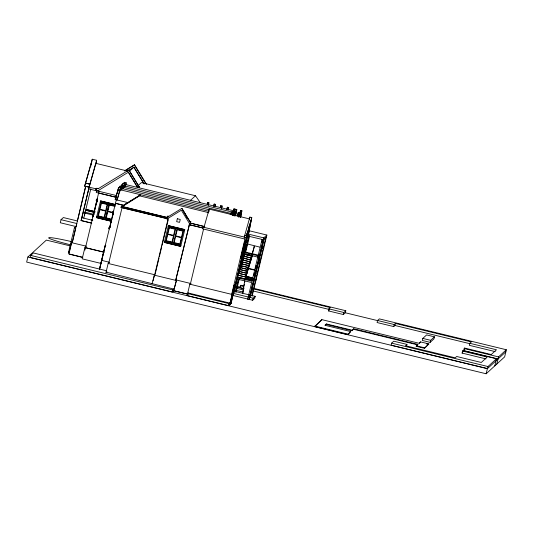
<?xml version="1.0" encoding="UTF-8"?>
<svg xmlns="http://www.w3.org/2000/svg" width="533" height="533" viewBox="0 0 533 533"><rect width="100%" height="100%" fill="white"/><g stroke="black" fill="none" stroke-linecap="round" stroke-linejoin="round"><path stroke-width="0.8" d="M263.435 248.138L263.855 248.018L263.509 248.298M84.407 215.452L84.534 214.926L84.421 215.412M262.376 247.912L262.409 247.825M245.84 278.932L247.172 270.851L245.113 278.906L237.625 277.087M251.716 290.445L252.642 284.789M242.562 293.676L244.667 281.018M90.777 166.256L91.383 163.085M91.669 162.392L92.269 159.227L96.626 160.286L95.873 164.237M117.44 193.093L118.026 190.028M117.873 191.307L118.599 187.476L120.505 187.936L119.772 191.767M119.718 187.716L120.012 186.184L121.91 186.65L121.471 188.949M120.984 187.196L121.424 184.898L123.323 185.357L122.883 187.656M122.55 185.131L122.843 183.599L124.742 184.065L124.302 186.357M123.962 183.845L124.256 182.313L126.154 182.772L125.568 185.837M125.435 186.09L125.728 184.558L125.275 186.137M207.417 203.313L207.584 202.427L208.903 202.753L208.443 205.185M249.444 218.896L209.156 209.109L208.423 212.92L208.703 212.667L139.473 195.838L122.31 206.544L167.875 217.624M214.013 204.919L214.186 204.032L215.505 204.352L215.039 206.784M220.615 206.518L220.782 205.638L222.101 205.958L221.635 208.39M227.211 208.123L227.384 207.244L228.704 207.564L228.237 209.995M230.369 214.612L230.662 213.08L232.568 213.54L232.275 215.072M231.782 213.327L232.075 211.794L233.974 212.254L233.387 215.319M233.201 212.027L233.494 210.495L235.393 210.955L234.513 215.552M233.814 209.729L233.98 208.843L235.3 209.163M233.254 215.572L233.547 214.039L233.101 215.618M234.613 210.735L234.906 209.203L236.805 209.669L235.633 215.798M234.38 215.805L234.966 212.747L234.074 215.898M237.591 215.912L238.218 212.607L239.537 212.927L238.764 216.978M238.784 216.405L239.09 214.792L238.651 216.358M239.823 213.926L240.13 212.314M239.95 213.753L240.576 210.448L241.902 210.768L240.656 217.257M240.523 217.477L241.449 212.634L240.117 217.331M249.411 219.556L249.877 217.111L251.776 217.571L248.231 235.666L248.658 233.88M249.417 224.866L247.392 235.459L231.135 303.177L229.976 304.27L231.129 303.044L229.756 303.91M248.231 235.666L251.349 219.363L246.126 237.585L247.445 232.281L246.546 236.026M81.816 217.671L81.909 217.331L81.816 217.671L92.802 220.395M247.712 244.061L260.091 247.179M92.469 217.397L92.495 217.364M70.603 245.999L46.351 240.103L27.876 256.993L26.65 262.089L486.156 373.773L504.638 356.89L506.35 349.755L379.343 318.887L377.577 320.5L377.084 322.538L393.714 326.576L394.92 325.476L395.406 323.438L471.339 341.9L469.813 343.292L469.32 345.331L495.177 351.613M106.573 270.777L33.392 252.962L30.721 255.407L30.228 257.446L172.146 291.937L173.538 290.665M61.028 219.689L60.289 222.754L76.099 226.585L76.832 223.527L61.028 219.689L63.36 217.557L77.591 221.008M68.357 253.002L74.393 227.844L76.139 226.245M127.7 171.086L95.893 163.358L89.131 187.17L84.647 186.224L92.269 159.227M69.33 254.114L82.855 257.406L68.764 253.921L71.469 242.648L72.261 242.568L85.613 186.31L96.673 189.002M69.19 252.902L71.702 242.435M72.321 242.315L75.719 228.171L74.393 227.844M77.798 219.543L79.697 211.628M79.91 210.748L84.487 191.66M84.68 190.867L85.626 186.91M89.004 187.283L96.626 160.286M81.109 220.589L83.061 212.62L81.109 220.589L91.696 223.16M93.008 215.099L93.275 214.173L83.221 211.794L89.131 187.17M88.804 188.709L83.221 211.794M94.914 212.467L85.686 210.229L83.781 218.144M94.914 211.601L85.84 209.396L90.857 188.689M116.76 195.631L95.94 190.574C94.434 186.157 101.65 189.835 96.48 188.342M96.566 188.262L95.94 190.574M96.666 190.754L96.246 192.493L116.307 197.37M85.853 246.699L84.9 247.565L82.189 258.845L101.343 263.502M92.569 215.479L92.356 216.358L93.242 216.571L97.253 199.862L96.366 199.648L96.16 200.528L96.819 200.688L93.228 215.638L92.569 215.479L93.535 214.592M84.914 250.09L99.038 191.234M97.126 199.642L97.339 198.762L96.366 199.648M96.633 203.166L97.219 200.741M111.27 221.275L96.466 217.677L100.53 200.914L115.335 204.519M97.806 216.298L101.117 202.553L107.739 204.159L104.441 217.897L97.819 216.291M111.597 219.636L105.694 218.217L108.992 204.479L114.895 205.898M105.707 218.204L109.005 204.465M139.473 195.838L140.679 194.732L128.053 202.613L115.201 199.562L118.599 187.476M110.384 227.091L109.725 226.931L108.539 228.69L109.432 228.91L113.249 212.993M113.522 211.101L112.556 211.981L112.343 212.86L113.003 213.027M99.338 269.698L105.194 245.24L105.827 245.393M99.444 269.578L116.327 199.762M99.558 269.498L105.174 246.086M110.224 226.072L110.684 224.386M110.997 222.841L111.577 220.415M112.55 216.378L113.322 213.147L113.156 213.56M120.505 187.936L117.1 200.028L120.072 189.721M121.304 206.371L167.668 217.637L167.409 218.737L121.038 207.464L121.304 206.371L122.643 205.138L115.361 203.373M105.947 272.649L108.152 263.455L109.438 262.283L101.676 260.364M108.625 263.542L122.044 207.643L167.462 218.683L167.056 219.056L168.008 219.283L154.59 275.181L154.996 274.815L108.152 263.455M190.594 283.496L189.841 284.189L187.103 295.575L228.457 305.629L229.51 305.176L229.976 304.749L232.555 294.029L231.668 294.323L244.933 239.05L202.573 228.824L202.986 227.105L203.733 226.418L190.681 223.24L189.348 223.354L181.36 210.202L168.235 218.224L167.282 217.99C166.109 215.412 170.267 216.625 167.715 216.205M167.056 219.056L167.808 216.118M152.092 283.523L154.523 274.728L153.051 280.858M155.183 274.015L159.021 258.045M159.4 256.446L161.706 246.866M162.085 245.267L164.391 235.686M164.77 234.087L168.221 219.716M164.344 242.395L168.408 225.639L184.771 229.616L180.707 246.373L164.344 242.395L180.707 246.373M165.69 241.023L169.001 227.271L175.624 228.884L172.312 242.635L165.69 241.023L172.326 242.622M173.571 242.941L176.889 229.19L183.505 230.802L180.194 244.547L173.571 242.941L180.207 244.54M172.146 291.937L172.632 289.899L173.591 289.026L106.067 272.143L106.926 271.357M173.591 289.026L173.105 291.065L173.551 291.171L176.53 280.078L173.551 291.171M189.382 224.673L175.703 280.318L189.382 224.673L202.607 227.891M188.975 225.046L189.921 225.272L190.821 221.715L189.875 221.481L181.846 208.363L168.661 216.438M189.921 225.272L190.681 223.24M229.063 305.069L229.556 303.03L188.202 292.977L187.709 295.016L187.263 294.909L188.022 294.216L173.958 290.798L187.689 294.109M203.579 228.997L190.314 284.269L191.067 283.583L176.11 279.945M251.776 217.571L246.619 235.746L244.714 235.28L244.227 237.125L249.877 217.111M228.457 305.629L228.943 303.59L229.556 303.03M232.062 294.283L234.174 285.315L235.493 284.362L234.393 285.368L229.916 304.017M241.096 257.606L244.687 242.655L245.347 242.815L246.319 241.929L246.532 241.049L245.64 240.836L244.674 241.722L240.663 258.432L241.549 258.645L242.728 256.879L242.069 256.719L241.096 257.606L241.762 257.765L242.728 256.879M229.51 305.176L232.088 294.456L232.555 294.029M245.007 242.775L241.316 256.873L244.86 242.648L245.473 242.348L244.307 243.501M244.78 243.075L243.301 249.217L243.641 248.904M241.482 256.46L245.247 242.295M235.273 284.309L230.736 303.184L231.075 303.264L230.736 303.017M241.629 257.546L245.26 242.428M232.668 295.702L236.685 278.979L251.716 282.543L247.625 299.339M252.036 281.224L236.998 277.66L241.829 257.552M241.782 256.446L245.686 241.469M246.073 239.863L246.846 236.645M236.765 278.906L231.016 303.017M241.909 257.486L236.998 277.66M242.069 256.719L246.926 236.572M237.065 279.279L233.814 292.817L237.272 278.666M247.419 236.152L237.571 277.16L252.649 280.558M237.645 277.093L247.605 235.653M245.686 277.013L237.945 275.301L244.687 253.881M235.506 291.864L238.571 279.125M243.668 257.892L244.62 253.915L258.005 257.166M248.931 235.972L244.94 252.595L259.897 256.226L264.075 238.817M235.586 291.791L238.644 279.052M249.004 235.899L244.993 252.615M236.086 292.217L239.337 278.679M249.697 235.526L245.706 252.149L258.971 255.28M243.841 288.706L239.823 287.727L240.829 285.215L244.061 286.001M239.823 287.727L240.663 285.895M245.113 278.906L247.439 269.232L254.314 246.493L252.296 254.388M244.867 280.971L244.74 281.997M238.651 273.436L246.273 275.108L252.309 255.554L245.347 278.772M244.334 284.202L244.207 285.228M243.801 287.434L243.674 288.46M243.268 290.665L242.861 292.87M251.956 281.297L262.076 239.41L263.395 239.73L263.868 239.297M253.861 275.161L254.441 272.749M255.4 268.732L256.173 265.514M258.105 257.472L258.685 255.06M261.85 242.122L262.429 239.71M248.958 299.626L263.782 237.865L266.866 235.046L249.271 230.769M249.024 299.586L253.035 282.863L253.508 282.437M263.395 239.73L253.355 281.544L253.828 281.118M250.47 294.096L250.343 295.129M249.97 297.434L263.942 239.224L265.774 237.551M250.523 295.262L254.101 280.371M259.578 257.546L254.414 279.052L238.224 275.195M258.598 263.422L259.358 260.231M251.862 295.748L265.854 237.485L266.32 237.052M252.142 296.115L266.866 235.046M232.741 295.402L252.655 300.239L253.142 298.2L255.194 296.321L250.244 295.122M255.194 296.321L254.707 298.36L252.655 300.239M352.16 330.207L326.383 323.944L324.917 325.277L350.701 331.546L347.763 334.624L314.683 326.582L321.845 319.64L419.071 343.272L420.564 341.906L428.832 343.918L424.448 348.315L416.18 346.31L417.859 344.378L353.719 328.788L352.04 330.72L326.263 324.45L325.283 325.343M321.845 319.64L314.683 326.582M253.748 288.36L345.797 310.732L345.304 312.771L343.372 314.537L328.415 310.899L328.908 308.86L330.32 307.568L253.168 288.813M326.263 324.45L326.383 323.944M343.372 314.537L343.865 312.498L345.797 310.732M347.763 334.624L350.701 331.546M352.04 330.72L353.719 328.788M393.714 326.576L394.207 324.537L395.406 323.438M406.459 346.437L406.945 344.398L393.747 341.193L391.628 343.132L391.142 345.171L487.482 368.583L487.975 366.544L496.496 358.756L463.064 350.627L462.597 351.06L462.104 353.099L485.949 358.889M417.859 344.378L417.739 344.884L353.599 329.294M420.564 341.906L419.444 343.325M422.802 338.415L422.316 340.454L430.144 342.359L433.962 338.868L434.455 336.829L426.62 334.924L422.802 338.415L430.637 340.321L434.455 336.829M424.448 348.315L428.832 343.918M430.144 342.359L430.637 340.321M462.737 351.987L463.064 350.627M498.035 358.949L463.583 350.574L464.589 348.062L491.246 354.545L496.47 349.768L469.813 343.292M464.263 349.421L464.589 348.062M486.156 373.773L487.382 368.676L505.864 351.793M494.784 365.891L496.496 358.756M496.809 364.046L498.522 356.91L506.35 349.755M91.31 163.091L84.647 186.224M117.946 190.048L115.201 199.562M119.565 187.763L120.012 186.184M120.978 186.47L121.424 184.898M121.018 189.801L121.91 186.65M121.038 190.008L121.484 188.435M122.397 185.178L122.843 183.599M122.204 189.295L123.323 185.357M122.45 188.722L122.896 187.143M123.809 183.885L124.256 182.313M123.623 188.002L124.742 184.065M123.643 188.216L124.316 185.85M125.262 185.924L126.154 182.772M207.137 204.012L207.584 202.427M208.23 205.125L208.903 202.753M203.999 227.278L209.156 209.109M213.513 206.404L214.186 204.032M214.832 206.724L215.505 204.352M220.336 207.217L220.782 205.638M221.428 208.33L222.101 205.958M226.712 209.616L227.384 207.244M228.031 209.935L228.704 207.564M230.216 214.659L230.662 213.08M231.628 213.367L232.075 211.794M232.115 215.119L232.568 213.54M233.048 212.074L233.494 210.495M233.534 210.428L233.98 208.843M233.081 215.405L233.974 212.254M234.234 211.568L234.906 209.203M234.054 215.685L235.393 210.955M235.013 215.972L236.805 209.669M235.26 215.392L236.379 211.454M237.325 216.032L238.218 212.607M238.418 216.878L239.537 212.927M238.784 216.771L240.576 210.448M240.103 217.098L241.902 210.768M239.897 267.453L246.839 244.68M239.21 272.31L244.134 256.06M128.893 169.967L139.26 187.13L128.893 169.967L98.152 188.749M124.622 170.913L134.556 164.79L146.515 184.345M85.84 209.396L94.967 211.554M85.686 210.229L94.094 212.334M138.1 187.569L138.807 186.923L137.754 187.563L128.36 172.199L137.021 186.583L139.26 187.13M128.966 171.646L133.916 167.122L143.737 183.185M100.53 200.914L115.281 204.565M100.304 201.807L115.108 205.405M93.808 214.486L94.148 214.179M96.673 216.798L111.524 220.356M137.021 186.583L139.346 187.05M137.721 185.95L141.385 182.599L195.504 195.751L200.208 202.58M68.69 251.803L69.243 251.296M113.076 213.98L113.416 213.673M121.038 207.464L121.937 206.644M122.31 206.544L124.302 204.725L140.679 194.732M110.025 226.885L109.638 227.238L110.251 226.938M167.282 217.99L167.668 217.637M168.235 218.224L167.322 217.957M181.846 208.363L189.781 221.568L190.821 221.715M190.514 200.308L195.504 195.751M168.408 225.639L184.771 229.616M164.557 241.516L180.92 245.493M189.348 223.354L190.334 223.554M246.619 235.746L244.654 235.339M245.347 237.325L244.933 239.05M188.202 292.977L187.589 293.536L228.943 303.59M244.78 242.722L244.614 243.135M246.532 241.049L245.56 241.935L244.674 241.722M242.835 249.644L243.175 249.331M242.728 250.09L243.068 249.777M243.534 249.351L241.696 255.92L242.035 255.607M241.229 256.346L241.562 256.033M241.562 256.386L242.175 256.087M262.076 239.41L247.039 235.839M263.029 248.405L263.715 247.912M263.195 248.565L263.662 248.131M263.036 248.724L263.608 248.351M261.29 256.48L261.763 256.047M260.977 257.799L261.443 257.366M233.994 286.261L234.966 285.368M255.254 273.696L255.727 273.202M255.813 279.299L256.28 278.872M255.5 280.618L255.967 280.191M328.415 310.899L329.361 310.039M406.945 344.398L405.486 345.73L455.202 357.816L456.661 356.484L481.292 362.473L487.229 357.043L462.597 351.06M416.18 346.31L417.219 345.357M463.583 350.574L464.096 350.101M462.104 353.099L462.577 352.666M124.802 170.747L134.556 164.79M126.874 171.446L133.836 167.195L144.09 183.952M97.619 190.981L128.36 172.199M128.053 202.613L123.723 205.252L115.488 203.253M263.202 248.791L263.249 248.345M226.931 209.109L228.251 209.429M125.655 184.545L233.987 210.875M124.282 185.844L233.321 212.347M122.057 186.943L231.095 213.447M121.451 188.429L209.489 209.829M120.032 189.715L209.109 211.368M85.513 183.039L89.87 184.098M85.387 183.152L89.744 184.211M88.711 188.909L97.006 190.927M98.625 192.979L115.554 197.09M115.694 197.716L117.593 198.183M115.634 197.776L117.533 198.236M247.785 233.974L263.782 237.865M247.026 235.3L248.291 235.606M189.795 222.947L204.752 226.585M202.986 227.105L246.186 237.531M115.068 206.418L109.352 205.025L107.873 211.168L112.883 212.381M190.261 224.966L202.553 227.951M245.653 241.769L246.319 241.929M112.556 211.981L113.442 212.201M112.776 212.834L107.766 211.614L106.267 217.87L111.99 219.256M83.008 212.674L93.062 215.052M97.299 217.817L111.324 221.228M245.586 253.915L251.563 255.367M244.587 254.274L252.056 256.087M244.434 254.414L251.902 256.233M244.014 256.173L251.476 257.992M243.854 256.32L251.323 258.132M243.434 258.079L250.903 259.891M243.275 258.219L250.743 260.037M81.163 220.535L91.743 223.114M242.855 259.977L250.323 261.796M242.695 260.124L250.164 261.936M108.752 227.811L109.418 227.977M242.275 261.883L249.744 263.695M242.122 262.023L249.591 263.835M241.696 263.782L249.164 265.594M241.542 263.922L249.011 265.74M241.116 265.681L248.585 267.499M240.963 265.827L248.431 267.639M248.451 268.312L254.654 269.825M248.365 268.665L255.347 270.364M240.543 267.586L248.005 269.398M240.383 267.726L247.852 269.545M239.963 269.485L247.432 271.304M239.803 269.631L247.272 271.444M239.384 271.39L246.852 273.202M239.224 271.53L246.692 273.349M238.804 273.289L246.273 275.108M245.733 276.214L252.715 277.913M245.653 276.287L252.635 277.986M245.833 276.874L252.922 278.592M247.092 278.572L252.602 279.912M246.226 278.453L252.522 279.985M71.469 242.648L86.366 246.233M85.493 247.672L104.035 252.182M84.9 247.565L104.048 252.222M240.31 285.688L243.528 286.474M377.577 320.5L394.207 324.537M237.105 286.468L240.336 287.254M345.304 312.771L377.251 320.533M328.908 308.86L343.865 312.498M236.645 286.867L243.887 288.626M252.682 290.851L329.028 309.413M394.92 325.476L470.039 343.738M237.158 288.46L243.468 289.992M236.665 290.498L242.981 292.031M233.447 291.038L249.444 294.929M464.07 348.535L498.522 356.91M233.234 293.363L253.142 298.2M154.117 275.101L176.123 280.451M189.841 284.189L232.088 294.456M426.453 343.878L428.712 344.425M416.3 345.797L424.574 347.809M30.721 255.407L172.632 289.899M391.628 343.132L487.975 366.544M229.53 304.643L229.976 304.749M314.803 326.076L347.882 334.118M27.876 256.993L487.382 368.676M134.376 164.957L145.902 183.812M182.393 209.262L187.07 217.904M70.689 244.86A26.264 1.692 13.5 0 1 48.656 237.838A26.264 1.692 13.5 0 1 71.695 241.642M246.692 244.714L246.706 244.647M254.174 246.532L254.414 246.253L254.174 246.532M255.08 273.589L255.414 273.722L255.094 273.542M255.554 273.156L255.9 273.242L255.554 273.156M82.415 215.185L82.542 214.686L82.415 215.185M91.783 220.256L91.909 219.756L91.783 220.256M247.039 270.817L247.039 270.817M99.878 209.696L98.378 215.952L104.102 217.344L105.601 211.088L99.878 209.696M101.463 203.106L99.984 209.249L105.707 210.642L107.186 204.499L101.463 203.106M167.762 234.42L166.256 240.676L171.979 242.062L173.485 235.813L167.762 234.42M169.341 227.831L167.868 233.974L173.591 235.366L175.064 229.223L169.341 227.831M177.349 218.75L176.65 221.655L179.554 222.361L180.254 219.456L177.349 218.75M175.643 236.339L174.144 242.588L179.868 243.981L181.367 237.725L175.643 236.339M177.229 229.75L175.757 235.892L181.473 237.278L182.952 231.135L177.229 229.75M97.139 200.808L96.746 201.168L97.139 200.808M168.181 226.532L184.551 230.509L168.181 226.532M235.04 285.135L234.034 286.054L235.04 285.135"/></g></svg>
